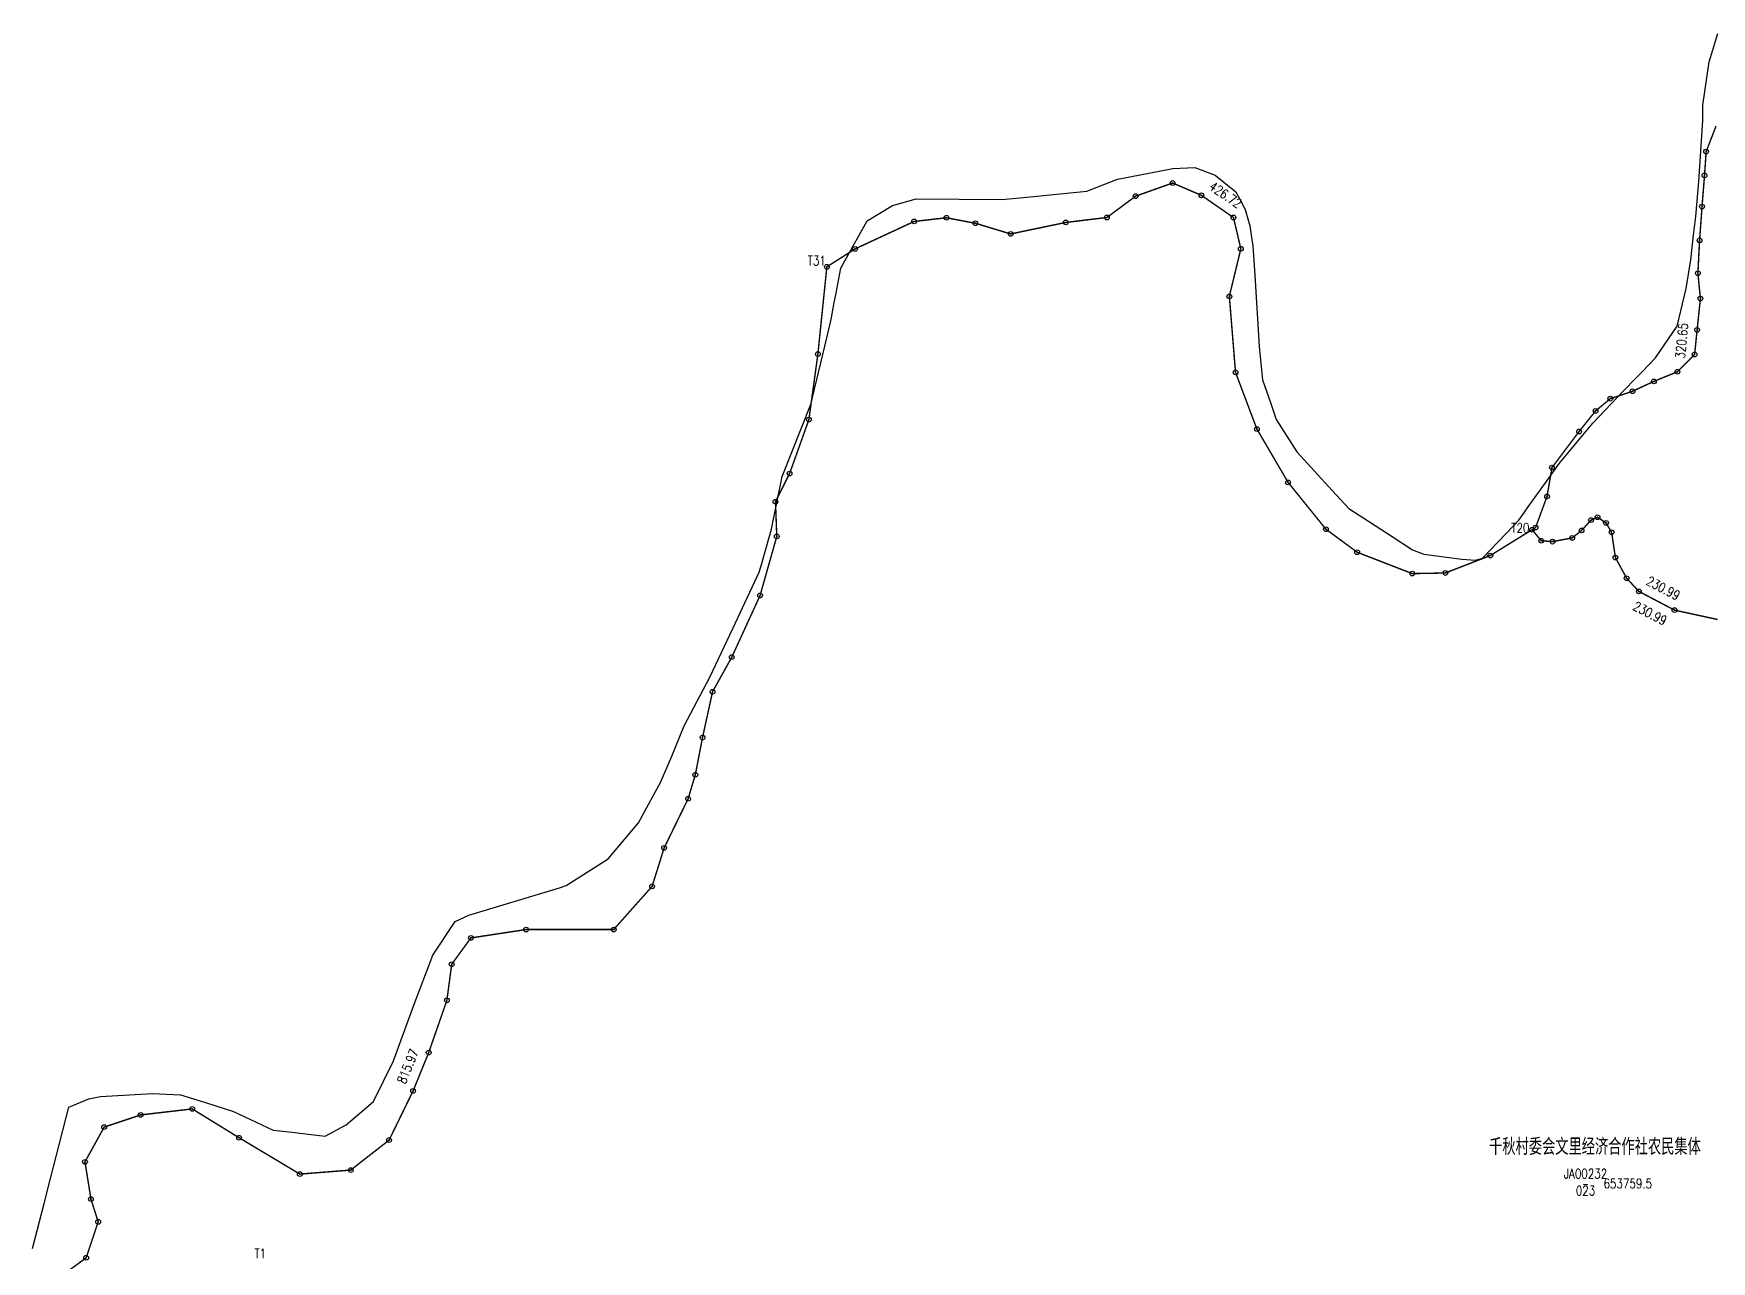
# Model space of a CAD drawing. Extents: x 213960 to 217464, y 137640 to 141047.
# Drawn here: x 216070 to 216780, y 140383 to 140903 of the extents above; entities that cross this region are included whole.
import ezdxf
from ezdxf.enums import TextEntityAlignment as Align

# ---------------------------------------------------------------- set-up
doc = ezdxf.new("R2010")
doc.units = 0
doc.header["$LTSCALE"] = 2
doc.header["$PDSIZE"] = 0.2
doc.layers.get('0').update_dxf_attribs({"linetype": 'CONTINUOUS'})
for name, color, linetype in [('DJZQ', 7, 'CONTINUOUS'), ('GD', 7, 'CONTINUOUS'), ('JZD', 1, 'CONTINUOUS'), ('JZP', 1, 'CONTINUOUS')]:
    doc.layers.add(name, color=color, linetype=linetype)
doc.styles.add('HZ', font='rs.shx', dxfattribs={"width": 0.8, "bigfont": 'hztxt.shx'})

# ---------------------------------------------------------------- blocks, each defined once
blk = doc.blocks.new('GC0000')
at = {"linetype": 'Continuous'}
blk.add_point((0, 0), dxfattribs=at)

msp = doc.modelspace()

# ---------------------------------------------------------------- linework, layer by layer
at = {"layer": 'DJZQ', "linetype": 'Continuous', "flags": 128}
msp.add_lwpolyline([(216069.22, 140388.66), (216074.12, 140407.64), (216076.88, 140418.31), (216084.65, 140448.44), (216093.02, 140451.97), (216096.64, 140452.66), (216097.94, 140452.92), (216120.02, 140454.17), (216131.88, 140453.71), (216140.61, 140450.95), (216142.46, 140450.37), (216154.2, 140446.66), (216171.05, 140438.75), (216180.37, 140437.66), (216182.33, 140437.43), (216192.97, 140436.17), (216201.88, 140440.89), (216213.49, 140450.83), (216221.94, 140468.05), (216230.53, 140491.56), (216238.59, 140512.79), (216247.98, 140527), (216253.8, 140529.6), (216292.22, 140541.19), (216294.95, 140542.22), (216312.76, 140553.48), (216322.61, 140565.17), (216325.61, 140568.72), (216332.71, 140581.64), (216334.97, 140585.76), (216339.66, 140596.99), (216344.96, 140609.69), (216355.82, 140630.35), (216365.62, 140651.21), (216376.67, 140674.76), (216377.72, 140678.47), (216378.58, 140681.5), (216381.83, 140692.96), (216386.42, 140715.26), (216398.6, 140746.1), (216399.2, 140748.61), (216405.25, 140773.91), (216407.11, 140781.65), (216408.45, 140788.86), (216409.06, 140792.1), (216411.15, 140803.31), (216412.89, 140806.45), (216422.32, 140823.47), (216433.04, 140829.93), (216443.06, 140832.65), (216479.38, 140832.37), (216488.48, 140833.29), (216515.31, 140836), (216528.33, 140841.08), (216533.43, 140842.06), (216551.74, 140845.57), (216561.04, 140845.92), (216569.64, 140842.69), (216578.27, 140835.64), (216580.14, 140832.22), (216582.34, 140828.18), (216584.22, 140821.26), (216585.56, 140812.69), (216586.33, 140800.43), (216588.24, 140770.28), (216589.62, 140756.15), (216592.93, 140746.55), (216595.39, 140739.4), (216604.07, 140725.68), (216619.12, 140709.36), (216626.14, 140701.75), (216632.52, 140697.61), (216644.51, 140689.83), (216653.09, 140684.26), (216657.86, 140682.36), (216673.93, 140680.29), (216679.78, 140679.78), (216682.69, 140680.71), (216695.78, 140694.39), (216698.09, 140696.79), (216700.5, 140700.17), (216702.08, 140702.39), (216709.37, 140712.6), (216715.25, 140720.83), (216729.37, 140737.81), (216742.22, 140751.41), (216747.67, 140756.93), (216750.2, 140759.5), (216755.95, 140765.42), (216765.02, 140778.86), (216768.92, 140794.77), (216770.84, 140806.92), (216772.02, 140817.38), (216772.9, 140825.18), (216774.25, 140840.07), (216775.89, 140865.81), (216775.85, 140872.29), (216778.63, 140890.74), (216782.2, 140902.63)], dxfattribs=at)
at = {"layer": 'GD', "color": 0, "linetype": 'Continuous'}
for centre in [(216777.31, 140852.68), (216776.62, 140842.6), (216535.94, 140833.84), (216551.59, 140839.4), (216563.76, 140834.19), (216775.57, 140829.4), (216442.24, 140823.14), (216455.89, 140824.7), (216468.13, 140822.37), (216506.38, 140822.72), (216523.77, 140824.81), (216577.32, 140824.81), (216483.08, 140817.86), (216774.53, 140815.15), (216417.26, 140811.54), (216580.45, 140811.6), (216773.83, 140801.25), (216575.58, 140791.45), (216774.88, 140790.48), (216773.49, 140777.27), (216401.5, 140767.01), (216772.44, 140766.85), (216578.2, 140759.3), (216765.14, 140759.55), (216746.16, 140751.31), (216755.2, 140755.48), (216730.51, 140742.97), (216736.77, 140748.18), (216397.7, 140739.31), (216587.24, 140735.32), (216723.56, 140734.28), (216389.54, 140716.5), (216712.08, 140718.99), (216600.45, 140712.74), (216710, 140706.83), (216383.56, 140704.55), (216616.45, 140692.93), (216705.13, 140693.62), (216724.63, 140692.44), (216728.6, 140696.81), (216731.38, 140698), (216734.95, 140695.61), (216384.11, 140689.88), (216707.57, 140688.07), (216712.33, 140687.68), (216720.66, 140689.26), (216737.33, 140691.65), (216629.66, 140683.2), (216686, 140681.81), (216738.92, 140680.93), (216652.96, 140674.16), (216666.97, 140674.42), (216743.68, 140672.2), (216377.04, 140664.9), (216748.84, 140666.64), (216763.92, 140658.71), (216365.09, 140638.83), (216356.93, 140624.17), (216352.69, 140604.77), (216349.64, 140589.04), (216346.6, 140578.89), (216336.44, 140558.09), (216331.36, 140541.85), (216278.05, 140523.58), (216315.11, 140523.58), (216254.69, 140520.03), (216246.57, 140508.87), (216244.54, 140493.64), (216236.84, 140471.53), (216230.24, 140455.3), (216114.98, 140445.15), (216136.81, 140447.69), (216099.54, 140440), (216156.61, 140435.51), (216220.08, 140434.49), (216091.42, 140425.29), (216182.32, 140420.12), (216203.84, 140421.81), (216093.95, 140409.56), (216097, 140399.92), (216091.92, 140384.7)]:
    msp.add_circle(centre, 1, dxfattribs=at)
at = {"layer": 'JZD', "color": 7, "const_width": 0.6}
for points in [[(216782.18, 140654.74), (216763.92, 140658.71), (216748.84, 140666.64), (216743.68, 140672.2), (216738.92, 140680.93), (216737.33, 140691.65), (216734.95, 140695.61), (216731.38, 140698), (216728.6, 140696.81), (216724.63, 140692.44), (216720.66, 140689.26), (216712.33, 140687.68), (216707.57, 140688.07), (216703.65, 140692.71), (216705.13, 140693.62), (216710, 140706.83), (216712.08, 140718.99), (216723.56, 140734.28), (216730.51, 140742.97), (216736.77, 140748.18), (216746.16, 140751.31), (216755.2, 140755.48), (216765.14, 140759.55), (216772.44, 140766.85), (216773.49, 140777.27), (216774.88, 140790.48), (216773.83, 140801.25), (216774.53, 140815.15), (216775.57, 140829.4), (216776.62, 140842.6), (216777.31, 140852.68), (216781.49, 140863.45)], [(216067.04, 140366.43), (216091.92, 140384.7), (216097, 140399.92), (216093.95, 140409.56), (216091.42, 140425.29), (216099.54, 140440), (216114.98, 140445.15), (216136.81, 140447.69), (216156.61, 140435.51), (216182.32, 140420.12), (216203.84, 140421.81), (216220.08, 140434.49), (216230.24, 140455.3), (216236.84, 140471.53), (216244.54, 140493.64), (216246.57, 140508.87), (216254.69, 140520.03), (216278.05, 140523.58), (216315.11, 140523.58), (216331.36, 140541.85), (216336.44, 140558.09), (216346.6, 140578.89), (216349.64, 140589.04), (216352.69, 140604.77), (216356.93, 140624.17), (216365.09, 140638.83), (216377.04, 140664.9), (216384.11, 140689.88), (216383.56, 140704.55), (216389.54, 140716.5), (216397.7, 140739.31), (216401.5, 140767.01), (216405.3, 140803.94), (216417.26, 140811.54), (216442.24, 140823.14), (216455.89, 140824.7), (216468.13, 140822.37), (216483.08, 140817.86), (216506.38, 140822.72), (216523.77, 140824.81), (216535.94, 140833.84), (216551.59, 140839.4), (216563.76, 140834.19), (216577.32, 140824.81), (216580.45, 140811.6), (216575.58, 140791.45), (216578.2, 140759.3), (216587.24, 140735.32), (216600.45, 140712.74), (216616.45, 140692.93), (216629.66, 140683.2), (216652.96, 140674.16), (216666.97, 140674.42), (216686, 140681.81), (216703.65, 140692.71), (216707.57, 140688.07), (216712.33, 140687.68), (216720.66, 140689.26), (216724.63, 140692.44), (216728.6, 140696.81), (216731.38, 140698), (216734.95, 140695.61), (216737.33, 140691.65), (216738.92, 140680.93), (216743.68, 140672.2), (216748.84, 140666.64), (216763.92, 140658.71), (216782.18, 140654.74)]]:
    msp.add_lwpolyline(points, dxfattribs=at)
at = {"layer": 'JZP', "color": 1, "linetype": 'Continuous'}
for centre in [(216405.3, 140803.94), (216703.65, 140692.71)]:
    msp.add_circle(centre, 1, dxfattribs=at)

# ---------------------------------------------------------------- block references
at = {"layer": 'JZD', "color": 1, "linetype": 'Continuous'}
for p in [(216777.31, 140852.68), (216776.62, 140842.6), (216551.59, 140839.4), (216535.94, 140833.84), (216563.76, 140834.19), (216775.57, 140829.4), (216442.24, 140823.14), (216455.89, 140824.7), (216468.13, 140822.37), (216506.38, 140822.72), (216523.77, 140824.81), (216577.32, 140824.81), (216483.08, 140817.86), (216774.53, 140815.15), (216417.26, 140811.54), (216580.45, 140811.6), (216405.3, 140803.94), (216773.83, 140801.25), (216575.58, 140791.45), (216774.88, 140790.48), (216773.49, 140777.27), (216401.5, 140767.01), (216772.44, 140766.85), (216578.2, 140759.3), (216765.14, 140759.55), (216746.16, 140751.31), (216755.2, 140755.48), (216730.51, 140742.97), (216736.77, 140748.18), (216397.7, 140739.31), (216587.24, 140735.32), (216723.56, 140734.28), (216389.54, 140716.5), (216712.08, 140718.99), (216600.45, 140712.74), (216383.56, 140704.55), (216710, 140706.83), (216616.45, 140692.93), (216705.13, 140693.62), (216728.6, 140696.81), (216728.6, 140696.81), (216731.38, 140698), (216731.38, 140698), (216734.95, 140695.61), (216734.95, 140695.61), (216384.11, 140689.88), (216703.65, 140692.71), (216703.65, 140692.71), (216707.57, 140688.07), (216707.57, 140688.07), (216712.33, 140687.68), (216712.33, 140687.68), (216720.66, 140689.26), (216720.66, 140689.26), (216724.63, 140692.44), (216724.63, 140692.44), (216737.33, 140691.65), (216737.33, 140691.65), (216629.66, 140683.2), (216686, 140681.81), (216738.92, 140680.93), (216738.92, 140680.93), (216652.96, 140674.16), (216666.97, 140674.42), (216743.68, 140672.2), (216743.68, 140672.2), (216377.04, 140664.9), (216748.84, 140666.64), (216748.84, 140666.64), (216763.92, 140658.71), (216763.92, 140658.71), (216365.09, 140638.83), (216356.93, 140624.17), (216352.69, 140604.77), (216349.64, 140589.04), (216346.6, 140578.89), (216336.44, 140558.09), (216331.36, 140541.85), (216278.05, 140523.58), (216315.11, 140523.58), (216254.69, 140520.03), (216246.57, 140508.87), (216244.54, 140493.64), (216236.84, 140471.53), (216230.24, 140455.3), (216114.98, 140445.15), (216136.81, 140447.69), (216099.54, 140440), (216156.61, 140435.51), (216220.08, 140434.49), (216091.42, 140425.29), (216182.32, 140420.12), (216203.84, 140421.81), (216093.95, 140409.56), (216097, 140399.92), (216091.92, 140384.7)]:
    msp.add_blockref('GC0000', p, dxfattribs=at)

# ---------------------------------------------------------------- texts
at = {"layer": 'JZD', "color": 1, "linetype": 'Continuous', "style": 'HZ', "width": 0.8}
for s, rotation, p in [('426.72', 325.323, (216573.96, 140834.43)), ('320.65', 84.28587, (216767, 140772.66)), ('230.99', 332.24146, (216759.18, 140667.98)), ('230.99', 332.24146, (216753.59, 140657.36)), ('815.97', 67.87688, (216227.98, 140465.68))]:
    msp.add_text(s, height=4, rotation=rotation, dxfattribs=at).set_placement(p, align=Align.MIDDLE)
for s, height, p in [('千秋村委会文里经济合作社农民集体', 7, (216730.28, 140426.11)), ('JA00232', 4, (216726.28, 140417.11))]:
    msp.add_text(s, height=height, dxfattribs=at).set_placement(p, align=Align.BOTTOM_CENTER)
msp.add_text('—', height=4, dxfattribs=at).set_placement((216726.28, 140416.11), align=Align.MIDDLE)
msp.add_text('653759.5', height=4, dxfattribs=at).set_placement((216733.88, 140416.11), align=Align.MIDDLE_LEFT)
msp.add_text('023', height=4, dxfattribs=at).set_placement((216726.28, 140415.11), align=Align.TOP_CENTER)
at = {"layer": 'JZP', "color": 1, "linetype": 'Continuous', "style": 'HZ', "width": 0.8}
for s, p in [('T31', (216401.05, 140806.57)), ('T20', (216698.71, 140693.49)), ('T1', (216165.58, 140386.56))]:
    msp.add_text(s, height=4, dxfattribs=at).set_placement(p, align=Align.MIDDLE)

doc.saveas('drawing.dxf')
